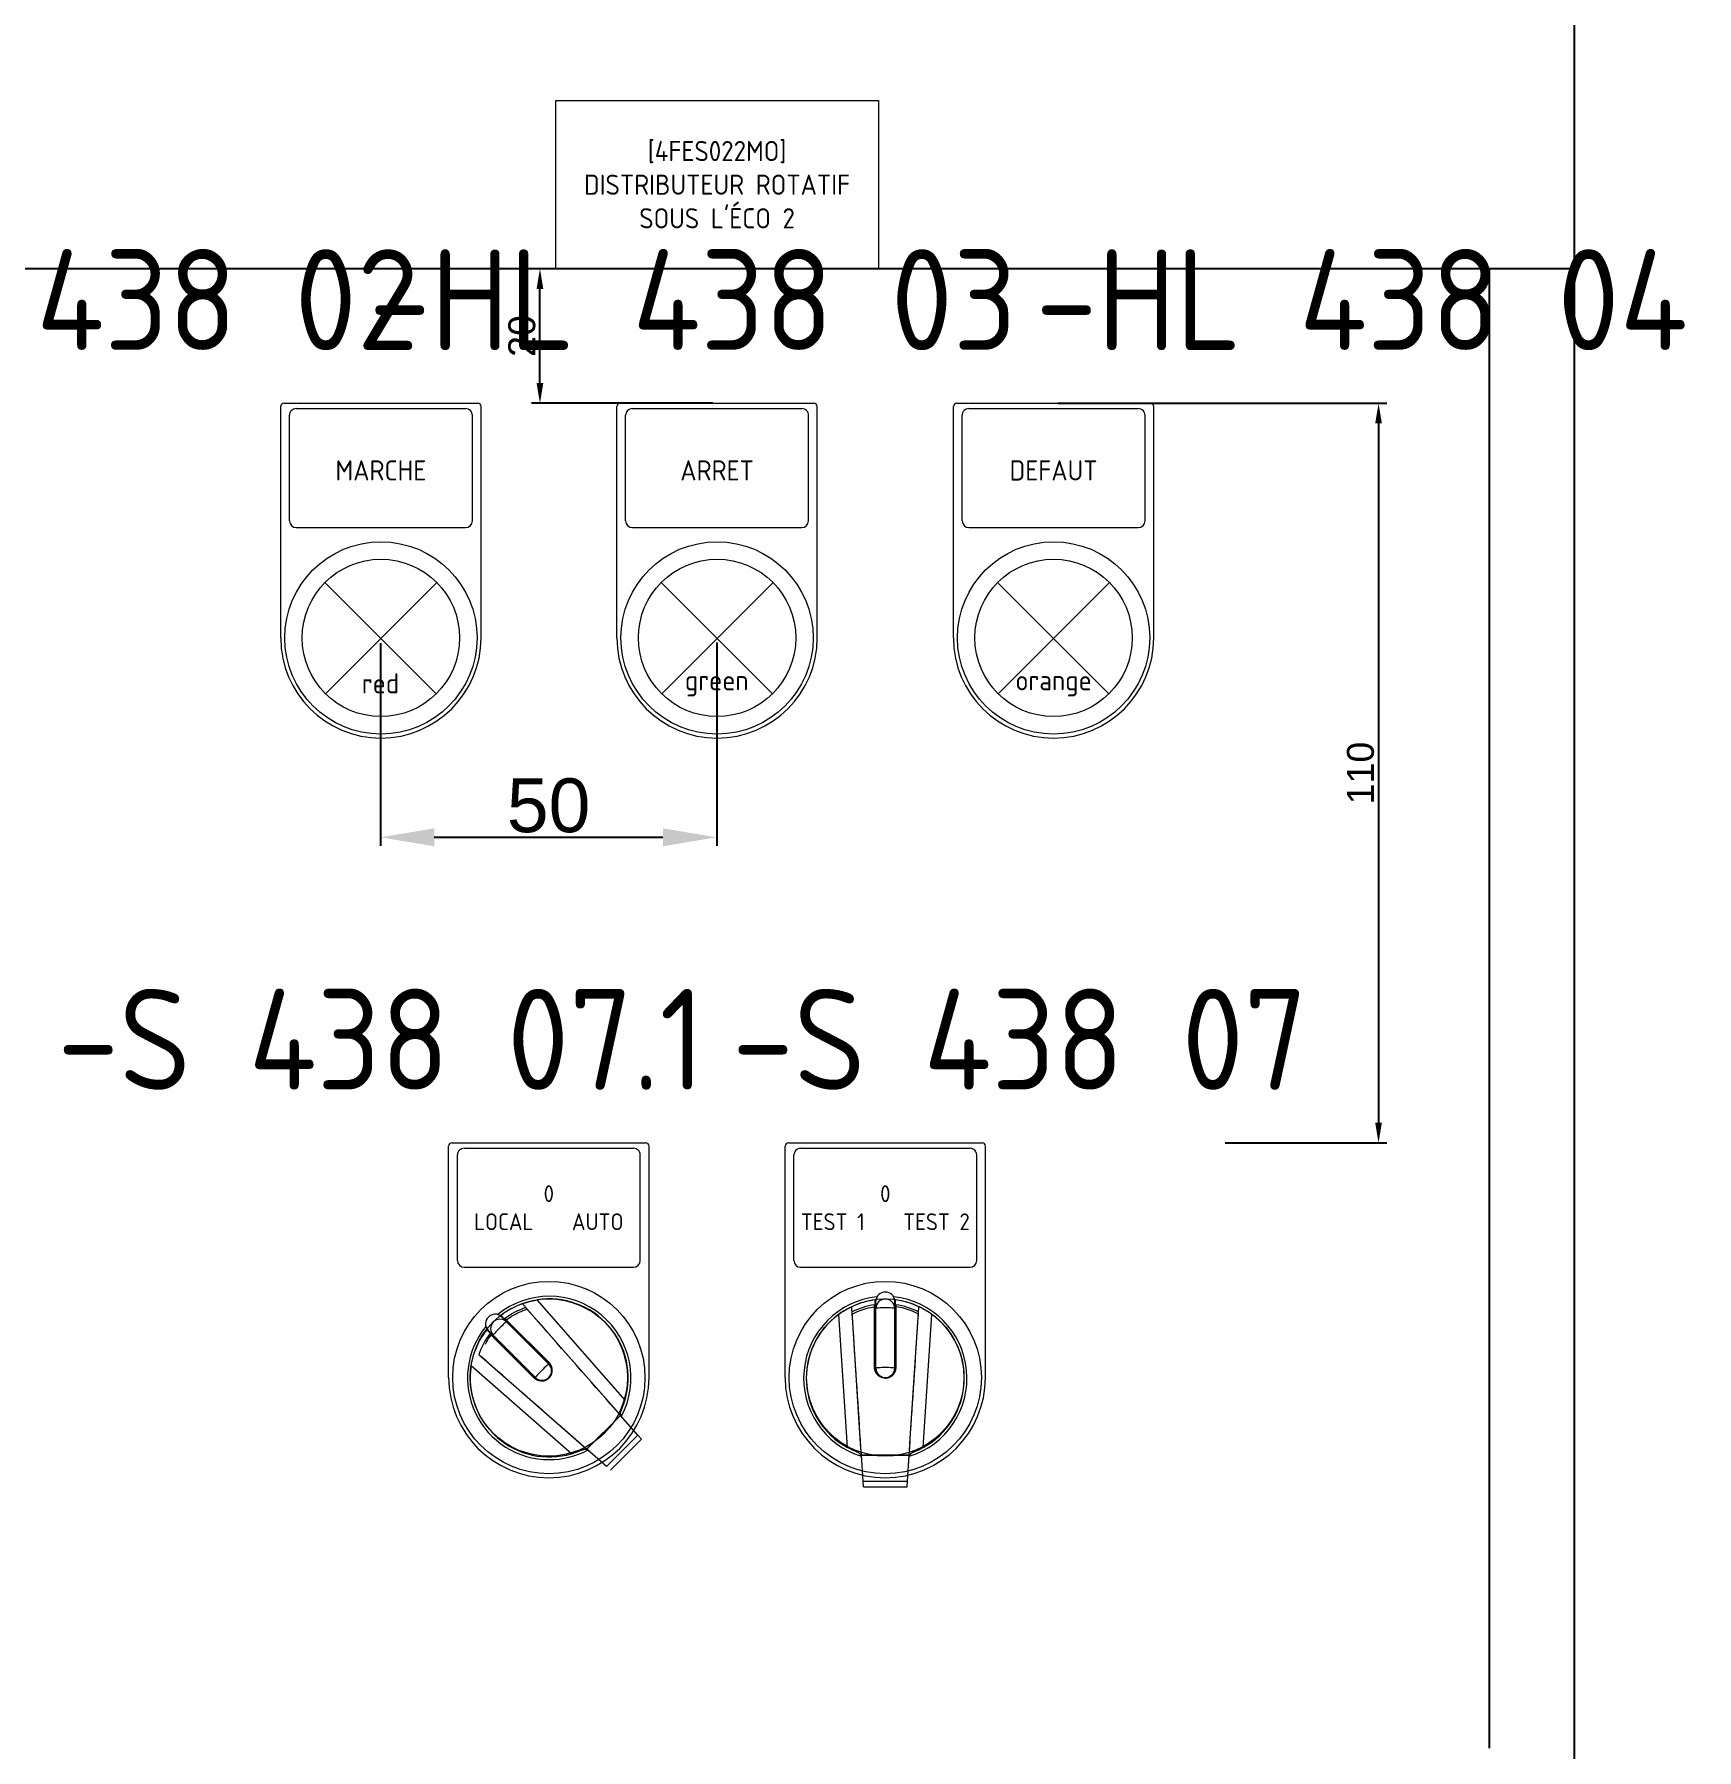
# Model space of a CAD drawing. Header units: millimetres. Extents: x 0 to 69574, y -5 to 41746.
# Drawn here: x 39704.1 to 39951.4, y 15439.2 to 15694.3 of the extents above; entities that cross this region are included whole.
import ezdxf
from ezdxf.enums import TextEntityAlignment as Align

# ---------------------------------------------------------------- set-up
doc = ezdxf.new("R2010")
doc.units = ezdxf.units.MM
doc.set_wipeout_variables(frame=1)
doc.layers.add('! NO PLOT !', color=7, linetype='Continuous', true_color=0xff75dd, plot=False)
doc.layers.add('000-PI-Oprema', color=30, linetype='Continuous', lineweight=5)
doc.layers.add('000-PI-ORMAR', color=2, linetype='Continuous')
doc.layers.add('000-PI_TEXT', color=7, linetype='Continuous')
doc.styles.add('PI0', font='isocpeur.ttf', dxfattribs={"width": 0.9})
doc.styles.get("Standard").update_dxf_attribs({"font": 'arial.ttf'})
doc.dimstyles.new('ISO-25', dxfattribs={"dimtxt": 4, "dimasz": 3, "dimexe": 1.25, "dimexo": 0.625, "dimtad": 1, "dimtxsty": 'Standard', "dimcen": 3, "dimadec": 0, "dimazin": 0, "dimtfac": 1, "dimtmove": 0, "dimatfit": 3, "dimfxl": 1, "dimarcsym": 0})
doc.dimstyles.new('ISO-25-lb', dxfattribs={"dimtxt": 8, "dimasz": 8, "dimexe": 1.25, "dimexo": 0.625, "dimtad": 1, "dimtxsty": 'Standard', "dimcen": 5, "dimadec": 0, "dimazin": 0, "dimtfac": 1, "dimtmove": 0, "dimatfit": 3, "dimfxl": 1, "dimarcsym": 0})

# ---------------------------------------------------------------- blocks, each defined once
blk = doc.blocks.new('podloska')
at = {"layer": '000-PI-Oprema'}
for p, q in [((43278.7, 39063.45), (43278.7, 39097.85)), ((43279.2, 39098.35), (43308, 39098.35)), ((43280, 39080.85), (43280, 39096.55)), ((43281, 39097.55), (43306.2, 39097.55)), ((43307.2, 39080.85), (43307.2, 39096.55)), ((43308.5, 39063.45), (43308.5, 39097.85)), ((43281, 39079.85), (43306.2, 39079.85))]:
    blk.add_line(p, q, dxfattribs=at)
blk.add_circle((43293.6, 39063.45), 14.3, dxfattribs=at)
at = {"layer": '000-PI-Oprema', "ltscale": 0.25}
blk.add_circle((43293.6, 39063.45), 11.7, dxfattribs=at)
at = {"layer": '000-PI-Oprema'}
for centre, radius, start, end in [((43279.2, 39097.85), 0.5, 90, 179.9998), ((43281, 39096.55), 1, 90, 180.0001), ((43306.2, 39096.55), 1, 359.9999, 90), ((43308, 39097.85), 0.5, 0.0002, 90), ((43281, 39080.85), 1, 180, 270), ((43306.2, 39080.85), 1, 270, 0), ((43293.6, 39063.45), 14.9, 180, 0)]:
    blk.add_arc(centre, radius, start, end, dxfattribs=at)
blk = doc.blocks.new('*D763')
at = {"layer": '! NO PLOT !', "color": 0, "linetype": 'Continuous', "lineweight": -2, "ltscale": 0.25, "transparency": 16777216}
for p, q in [((39755.63, 15603.73), (39755.63, 15573.6)), ((39805.63, 15603.83), (39805.63, 15573.6)), ((39763.63, 15574.85), (39797.63, 15574.85))]:
    blk.add_line(p, q, dxfattribs=at)
at = {"layer": '! NO PLOT !', "color": 0, "ltscale": 0.25, "transparency": 16777216}
for points in [[(39763.63, 15576.18), (39763.63, 15573.51), (39755.63, 15574.85)], [(39797.63, 15576.18), (39797.63, 15573.51), (39805.63, 15574.85)]]:
    blk.add_solid(points, dxfattribs=at)
at = {"layer": 'Defpoints', "color": 0, "ltscale": 0.25, "transparency": 16777216}
for p in [(39755.63, 15604.35), (39805.63, 15604.45), (39805.63, 15574.85)]:
    blk.add_point(p, dxfattribs=at)
at = {"layer": '! NO PLOT !', "color": 0, "ltscale": 0.25, "transparency": 16777216, "insert": (39780.63, 15579.55), "char_height": 8, "attachment_point": 5}
blk.add_mtext('50', dxfattribs=at)
blk = doc.blocks.new('*D762')
at = {"layer": '! NO PLOT !', "color": 0, "lineweight": -2, "ltscale": 0.25, "transparency": 16777216}
for p, q in [((39856.36, 15639.4), (39905.32, 15639.4)), ((39904.07, 15636.4), (39904.07, 15532.4)), ((39881.28, 15529.4), (39905.32, 15529.4))]:
    blk.add_line(p, q, dxfattribs=at)
at = {"layer": '! NO PLOT !', "color": 0, "ltscale": 0.25, "transparency": 16777216}
for points in [[(39903.57, 15636.4), (39904.57, 15636.4), (39904.07, 15639.4)], [(39903.57, 15532.4), (39904.57, 15532.4), (39904.07, 15529.4)]]:
    blk.add_solid(points, dxfattribs=at)
at = {"layer": 'Defpoints', "color": 0, "ltscale": 0.25, "transparency": 16777216}
for p in [(39855.73, 15639.4), (39880.66, 15529.4), (39904.07, 15529.4)]:
    blk.add_point(p, dxfattribs=at)
at = {"layer": '! NO PLOT !', "color": 0, "ltscale": 0.25, "transparency": 16777216, "insert": (39901.4, 15584.4), "char_height": 4, "attachment_point": 5, "rotation": 90}
blk.add_mtext('110', dxfattribs=at)
blk = doc.blocks.new('*D765')
at = {"layer": '! NO PLOT !', "color": 0, "lineweight": -2, "ltscale": 0.25, "transparency": 16777216}
for p, q in [((39805.06, 15659.4), (39778.09, 15659.4)), ((39779.34, 15642.4), (39779.34, 15656.4)), ((39805.06, 15639.4), (39778.09, 15639.4))]:
    blk.add_line(p, q, dxfattribs=at)
at = {"layer": '! NO PLOT !', "color": 0, "ltscale": 0.25, "transparency": 16777216}
for points in [[(39778.84, 15656.4), (39779.84, 15656.4), (39779.34, 15659.4)], [(39778.84, 15642.4), (39779.84, 15642.4), (39779.34, 15639.4)]]:
    blk.add_solid(points, dxfattribs=at)
at = {"layer": 'Defpoints', "color": 0, "ltscale": 0.25, "transparency": 16777216}
for p in [(39779.34, 15659.4), (39805.68, 15659.4), (39805.68, 15639.4)]:
    blk.add_point(p, dxfattribs=at)
at = {"layer": '! NO PLOT !', "color": 0, "ltscale": 0.25, "transparency": 16777216, "insert": (39776.67, 15649.4), "char_height": 4, "attachment_point": 5, "rotation": 90}
blk.add_mtext('20', dxfattribs=at)

msp = doc.modelspace()

# ---------------------------------------------------------------- wipeouts: each hides what was drawn before it
msp.add_wipeout([(39609.672, 16761.404), (40000.16, 16761.404), (39999.672, 14778.904), (39609.66, 14776.904)]).dxf.layer = '000-PI-ORMAR'

# ---------------------------------------------------------------- next in the draw order: linework, layer by layer
at = {"layer": '! NO PLOT !'}
msp.add_line((39933.184, 16684.154), (39933.184, 14854.154), dxfattribs=at)
at = {"layer": '! NO PLOT !', "ltscale": 0.25}
for p, q in [((39933.184, 15659.404), (39678.184, 15659.404)), ((39933.184, 15659.404), (39678.184, 15659.404)), ((39920.511, 15659.404), (39920.511, 15439.404))]:
    msp.add_line(p, q, dxfattribs=at)
at = {"layer": '000-PI-Oprema'}
for p, q in [((39747.361, 15612.727), (39763.907, 15596.181)), ((39764.007, 15612.727), (39747.461, 15596.181)), ((39797.361, 15612.727), (39813.907, 15596.181)), ((39814.007, 15612.727), (39797.461, 15596.181)), ((39847.411, 15612.727), (39863.957, 15596.181)), ((39864.057, 15612.727), (39847.511, 15596.181)), ((39815.809, 15494.504), (39815.809, 15528.904)), ((39816.309, 15529.404), (39845.109, 15529.404)), ((39845.609, 15494.504), (39845.609, 15528.904)), ((39817.109, 15511.904), (39817.109, 15527.604)), ((39818.109, 15528.604), (39843.309, 15528.604)), ((39844.309, 15511.904), (39844.309, 15527.604)), ((39818.109, 15510.904), (39843.309, 15510.904)), ((39778.072, 15505.886), (39778.174, 15505.909)), ((39778.174, 15505.909), (39778.278, 15505.932)), ((39778.278, 15505.932), (39778.383, 15505.953)), ((39778.383, 15505.953), (39778.488, 15505.974)), ((39778.488, 15505.974), (39778.594, 15505.994)), ((39778.594, 15505.994), (39778.699, 15506.013)), ((39778.699, 15506.013), (39778.804, 15506.031)), ((39778.804, 15506.031), (39778.907, 15506.048)), ((39791.999, 15491.129), (39778.907, 15506.048)), ((39829.209, 15495.467), (39829.209, 15506.058)), ((39832.209, 15495.467), (39832.209, 15506.058)), ((39773.549, 15503.736), (39773.545, 15503.74)), ((39773.561, 15503.724), (39773.549, 15503.736)), ((39773.582, 15503.704), (39773.561, 15503.724)), ((39773.611, 15503.674), (39773.582, 15503.704)), ((39780.657, 15496.487), (39773.609, 15503.535)), ((39773.649, 15503.636), (39773.611, 15503.674)), ((39773.894, 15503.391), (39773.649, 15503.636)), ((39773.979, 15503.306), (39773.894, 15503.391)), ((39774.596, 15503.274), (39774.861, 15503.451)), ((39774.861, 15503.451), (39775.132, 15503.619)), ((39775.132, 15503.619), (39775.407, 15503.78)), ((39775.407, 15503.78), (39775.688, 15503.932)), ((39775.688, 15503.932), (39775.973, 15504.076)), ((39775.973, 15504.076), (39776.262, 15504.211)), ((39776.262, 15504.211), (39776.556, 15504.337)), ((39776.556, 15504.337), (39776.854, 15504.455)), ((39776.735, 15505.491), (39776.738, 15505.492)), ((39776.739, 15505.487), (39776.735, 15505.491)), ((39776.738, 15505.492), (39776.746, 15505.495)), ((39776.751, 15505.473), (39776.739, 15505.487)), ((39776.746, 15505.495), (39776.76, 15505.5)), ((39776.771, 15505.45), (39776.751, 15505.473)), ((39776.76, 15505.5), (39776.781, 15505.507)), ((39776.8, 15505.416), (39776.771, 15505.45)), ((39776.781, 15505.507), (39776.807, 15505.517)), ((39776.838, 15505.373), (39776.8, 15505.416)), ((39776.807, 15505.517), (39776.839, 15505.528)), ((39776.885, 15505.319), (39776.838, 15505.373)), ((39776.839, 15505.528), (39776.877, 15505.541)), ((39776.854, 15504.455), (39777.155, 15504.563)), ((39776.877, 15505.541), (39776.92, 15505.556)), ((39776.942, 15505.255), (39776.885, 15505.319)), ((39776.92, 15505.556), (39776.969, 15505.573)), ((39777.008, 15505.18), (39776.942, 15505.255)), ((39776.969, 15505.573), (39777.023, 15505.591)), ((39777.083, 15505.094), (39777.008, 15505.18)), ((39777.023, 15505.591), (39777.081, 15505.61)), ((39777.081, 15505.61), (39777.144, 15505.63)), ((39777.168, 15504.997), (39777.083, 15505.094)), ((39777.144, 15505.63), (39777.211, 15505.651)), ((39777.155, 15504.563), (39777.46, 15504.663)), ((39777.262, 15504.89), (39777.168, 15504.997)), ((39777.211, 15505.651), (39777.28, 15505.673)), ((39777.276, 15504.872), (39777.248, 15504.904)), ((39791.001, 15489.234), (39777.262, 15504.89)), ((39777.305, 15504.839), (39777.276, 15504.872)), ((39777.28, 15505.673), (39777.353, 15505.695)), ((39777.335, 15504.806), (39777.305, 15504.839)), ((39777.365, 15504.771), (39777.335, 15504.806)), ((39777.353, 15505.695), (39777.43, 15505.718)), ((39777.396, 15504.736), (39777.365, 15504.771)), ((39777.428, 15504.7), (39777.396, 15504.736)), ((39777.46, 15504.663), (39777.428, 15504.7)), ((39777.43, 15505.718), (39777.511, 15505.741)), ((39778.19, 15503.831), (39777.46, 15504.663)), ((39777.511, 15505.741), (39777.596, 15505.765)), ((39777.596, 15505.765), (39777.685, 15505.789)), ((39777.685, 15505.789), (39777.778, 15505.814)), ((39777.778, 15505.814), (39777.873, 15505.838)), ((39777.873, 15505.838), (39777.971, 15505.862)), ((39777.971, 15505.862), (39778.072, 15505.886)), ((39778.92, 15502.999), (39778.19, 15503.831)), ((39823.785, 15503.897), (39823.87, 15503.959)), ((39825.077, 15484.091), (39823.785, 15503.897)), ((39823.87, 15503.959), (39823.957, 15504.02)), ((39823.957, 15504.02), (39824.044, 15504.081)), ((39824.044, 15504.081), (39824.133, 15504.142)), ((39824.133, 15504.142), (39824.223, 15504.201)), ((39824.223, 15504.201), (39824.312, 15504.26)), ((39824.312, 15504.26), (39824.402, 15504.318)), ((39824.402, 15504.318), (39824.491, 15504.374)), ((39824.491, 15504.374), (39824.578, 15504.428)), ((39824.578, 15504.428), (39824.665, 15504.48)), ((39824.665, 15504.48), (39824.749, 15504.53)), ((39824.749, 15504.53), (39824.832, 15504.578)), ((39824.832, 15504.578), (39824.912, 15504.624)), ((39824.912, 15504.624), (39824.989, 15504.668)), ((39824.989, 15504.668), (39825.063, 15504.709)), ((39825.063, 15504.709), (39825.134, 15504.747)), ((39825.134, 15504.747), (39825.201, 15504.783)), ((39825.201, 15504.783), (39825.265, 15504.817)), ((39825.265, 15504.817), (39825.327, 15504.849)), ((39825.327, 15504.849), (39825.386, 15504.879)), ((39825.386, 15504.879), (39825.441, 15504.907)), ((39825.441, 15504.907), (39825.492, 15504.932)), ((39825.492, 15504.932), (39825.538, 15504.955)), ((39825.538, 15504.955), (39825.579, 15504.975)), ((39825.579, 15504.975), (39825.615, 15504.992)), ((39825.615, 15504.992), (39825.646, 15505.007)), ((39825.646, 15505.007), (39825.671, 15505.019)), ((39825.671, 15505.019), (39825.691, 15505.028)), ((39825.691, 15505.028), (39825.704, 15505.035)), ((39825.704, 15505.035), (39825.712, 15505.038)), ((39825.712, 15505.038), (39825.715, 15505.04)), ((39825.715, 15505.034), (39825.715, 15505.04)), ((39825.717, 15505.016), (39825.715, 15505.034)), ((39825.719, 15504.985), (39825.717, 15505.016)), ((39825.721, 15504.941), (39825.719, 15504.985)), ((39825.725, 15504.883), (39825.721, 15504.941)), ((39825.73, 15504.812), (39825.725, 15504.883)), ((39825.735, 15504.726), (39825.73, 15504.812)), ((39825.742, 15504.627), (39825.735, 15504.726)), ((39825.749, 15504.513), (39825.742, 15504.627)), ((39825.758, 15504.385), (39825.749, 15504.513)), ((39825.767, 15504.242), (39825.758, 15504.385)), ((39825.77, 15504.219), (39825.767, 15504.262)), ((39827.041, 15484.707), (39825.767, 15504.242)), ((39825.773, 15504.176), (39825.77, 15504.219)), ((39825.776, 15504.131), (39825.773, 15504.176)), ((39825.779, 15504.085), (39825.776, 15504.131)), ((39825.782, 15504.039), (39825.779, 15504.085)), ((39825.785, 15503.99), (39825.782, 15504.039)), ((39825.788, 15503.941), (39825.785, 15503.99)), ((39825.788, 15503.941), (39826.074, 15504.086)), ((39825.86, 15502.837), (39825.788, 15503.941)), ((39826.074, 15504.086), (39826.363, 15504.223)), ((39826.363, 15504.223), (39826.657, 15504.35)), ((39826.657, 15504.35), (39826.954, 15504.469)), ((39826.954, 15504.469), (39827.255, 15504.578)), ((39827.255, 15504.578), (39827.558, 15504.678)), ((39827.558, 15504.678), (39827.864, 15504.768)), ((39827.864, 15504.768), (39828.172, 15504.85)), ((39828.172, 15504.85), (39828.483, 15504.922)), ((39828.483, 15504.922), (39828.795, 15504.984)), ((39828.795, 15504.984), (39829.109, 15505.038)), ((39829.109, 15496.024), (39829.109, 15505.316)), ((39829.309, 15495.249), (39829.309, 15505.867)), ((39832.109, 15495.249), (39832.109, 15505.867)), ((39832.309, 15496.024), (39832.309, 15505.316)), ((39832.623, 15504.984), (39832.309, 15505.038)), ((39832.935, 15504.922), (39832.623, 15504.984)), ((39833.245, 15504.85), (39832.935, 15504.922)), ((39833.554, 15504.768), (39833.245, 15504.85)), ((39833.86, 15504.678), (39833.554, 15504.768)), ((39834.163, 15504.578), (39833.86, 15504.678)), ((39834.463, 15504.469), (39834.163, 15504.578)), ((39834.376, 15484.707), (39835.65, 15504.242)), ((39834.76, 15504.35), (39834.463, 15504.469)), ((39835.054, 15504.223), (39834.76, 15504.35)), ((39835.344, 15504.086), (39835.054, 15504.223)), ((39835.629, 15503.941), (39835.344, 15504.086)), ((39835.557, 15502.837), (39835.629, 15503.941)), ((39835.629, 15503.941), (39835.633, 15503.99)), ((39835.633, 15503.99), (39835.636, 15504.039)), ((39835.636, 15504.039), (39835.639, 15504.085)), ((39835.639, 15504.085), (39835.642, 15504.131)), ((39835.642, 15504.131), (39835.645, 15504.176)), ((39835.645, 15504.176), (39835.648, 15504.219)), ((39835.648, 15504.219), (39835.65, 15504.262)), ((39835.65, 15504.242), (39835.66, 15504.385)), ((39835.66, 15504.385), (39835.668, 15504.513)), ((39835.668, 15504.513), (39835.675, 15504.627)), ((39835.675, 15504.627), (39835.682, 15504.726)), ((39835.682, 15504.726), (39835.687, 15504.812)), ((39835.687, 15504.812), (39835.692, 15504.883)), ((39835.692, 15504.883), (39835.696, 15504.941)), ((39835.696, 15504.941), (39835.699, 15504.985)), ((39835.699, 15504.985), (39835.701, 15505.016)), ((39835.701, 15505.016), (39835.702, 15505.034)), ((39835.705, 15505.038), (39835.702, 15505.04)), ((39835.702, 15505.034), (39835.702, 15505.04)), ((39835.713, 15505.035), (39835.705, 15505.038)), ((39835.727, 15505.028), (39835.713, 15505.035)), ((39835.746, 15505.019), (39835.727, 15505.028)), ((39835.771, 15505.007), (39835.746, 15505.019)), ((39835.802, 15504.992), (39835.771, 15505.007)), ((39835.838, 15504.975), (39835.802, 15504.992)), ((39835.879, 15504.955), (39835.838, 15504.975)), ((39835.926, 15504.932), (39835.879, 15504.955)), ((39835.976, 15504.907), (39835.926, 15504.932)), ((39836.032, 15504.879), (39835.976, 15504.907)), ((39836.09, 15504.849), (39836.032, 15504.879)), ((39836.152, 15504.817), (39836.09, 15504.849)), ((39836.217, 15504.783), (39836.152, 15504.817)), ((39836.284, 15504.747), (39836.217, 15504.783)), ((39836.354, 15504.709), (39836.284, 15504.747)), ((39836.34, 15484.091), (39837.632, 15503.897)), ((39836.428, 15504.668), (39836.354, 15504.709)), ((39836.505, 15504.624), (39836.428, 15504.668)), ((39836.585, 15504.578), (39836.505, 15504.624)), ((39836.668, 15504.53), (39836.585, 15504.578)), ((39836.753, 15504.48), (39836.668, 15504.53)), ((39836.839, 15504.428), (39836.753, 15504.48)), ((39836.927, 15504.374), (39836.839, 15504.428)), ((39837.016, 15504.318), (39836.927, 15504.374)), ((39837.105, 15504.26), (39837.016, 15504.318)), ((39837.195, 15504.201), (39837.105, 15504.26)), ((39837.284, 15504.142), (39837.195, 15504.201)), ((39837.373, 15504.081), (39837.284, 15504.142)), ((39837.461, 15504.02), (39837.373, 15504.081)), ((39837.547, 15503.959), (39837.461, 15504.02)), ((39837.632, 15503.897), (39837.547, 15503.959)), ((39771.428, 15501.615), (39771.424, 15501.619)), ((39771.44, 15501.603), (39771.428, 15501.615)), ((39771.46, 15501.582), (39771.44, 15501.603)), ((39771.49, 15501.553), (39771.46, 15501.582)), ((39771.528, 15501.515), (39771.49, 15501.553)), ((39771.575, 15501.468), (39771.528, 15501.515)), ((39771.631, 15501.411), (39771.575, 15501.468)), ((39779.137, 15494.047), (39771.629, 15501.555)), ((39771.697, 15501.345), (39771.631, 15501.411)), ((39771.773, 15501.27), (39771.697, 15501.345)), ((39771.858, 15501.185), (39771.773, 15501.27)), ((39771.952, 15501.091), (39771.858, 15501.185)), ((39771.958, 15500.944), (39771.877, 15501.024)), ((39771.89, 15500.568), (39772.074, 15500.827)), ((39778.912, 15494.13), (39771.952, 15501.091)), ((39771.986, 15500.915), (39771.958, 15500.944)), ((39772.074, 15500.827), (39771.986, 15500.915)), ((39778.448, 15494.453), (39772.074, 15500.827)), ((39774.073, 15503.212), (39773.979, 15503.306)), ((39781.034, 15496.252), (39774.073, 15503.212)), ((39774.193, 15503.234), (39774.14, 15503.287)), ((39774.22, 15503.206), (39774.193, 15503.234)), ((39774.249, 15503.178), (39774.22, 15503.206)), ((39774.337, 15503.09), (39774.249, 15503.178)), ((39774.337, 15503.09), (39774.596, 15503.274)), ((39780.711, 15496.716), (39774.337, 15503.09)), ((39779.65, 15502.167), (39778.92, 15502.999)), ((39780.38, 15501.336), (39779.65, 15502.167)), ((39781.109, 15500.504), (39780.38, 15501.336)), ((39825.932, 15501.732), (39825.86, 15502.837)), ((39826.004, 15500.628), (39825.932, 15501.732)), ((39835.413, 15500.628), (39835.485, 15501.732)), ((39835.485, 15501.732), (39835.557, 15502.837)), ((39771.232, 15499.476), (39771.384, 15499.756)), ((39771.384, 15499.756), (39771.544, 15500.032)), ((39771.544, 15500.032), (39771.713, 15500.303)), ((39771.713, 15500.303), (39771.89, 15500.568)), ((39781.839, 15499.673), (39781.109, 15500.504)), ((39782.568, 15498.842), (39781.839, 15499.673)), ((39783.298, 15498.01), (39782.568, 15498.842)), ((39826.076, 15499.524), (39826.004, 15500.628)), ((39826.148, 15498.42), (39826.076, 15499.524)), ((39826.22, 15497.317), (39826.148, 15498.42)), ((39835.197, 15497.317), (39835.269, 15498.42)), ((39835.269, 15498.42), (39835.341, 15499.524)), ((39835.341, 15499.524), (39835.413, 15500.628)), ((39784.034, 15483.165), (39769.116, 15496.257)), ((39785.93, 15484.163), (39770.274, 15497.902)), ((39771.333, 15496.974), (39770.501, 15497.704)), ((39772.165, 15496.244), (39771.333, 15496.974)), ((39772.997, 15495.514), (39772.165, 15496.244)), ((39781.117, 15496.027), (39780.657, 15496.487)), ((39780.76, 15496.664), (39780.711, 15496.716)), ((39780.807, 15496.61), (39780.76, 15496.664)), ((39780.852, 15496.554), (39780.807, 15496.61)), ((39780.894, 15496.496), (39780.852, 15496.554)), ((39780.934, 15496.436), (39780.894, 15496.496)), ((39780.971, 15496.374), (39780.934, 15496.436)), ((39781.005, 15496.311), (39780.971, 15496.374)), ((39781.036, 15496.246), (39781.005, 15496.311)), ((39781.064, 15496.18), (39781.036, 15496.246)), ((39781.089, 15496.113), (39781.064, 15496.18)), ((39781.112, 15496.045), (39781.089, 15496.113)), ((39781.131, 15495.976), (39781.112, 15496.045)), ((39781.147, 15495.906), (39781.131, 15495.976)), ((39781.159, 15495.835), (39781.147, 15495.906)), ((39781.169, 15495.764), (39781.159, 15495.835)), ((39781.176, 15495.692), (39781.169, 15495.764)), ((39781.179, 15495.621), (39781.176, 15495.692)), ((39784.756, 15496.348), (39783.298, 15498.01)), ((39785.485, 15495.518), (39784.756, 15496.348)), ((39826.292, 15496.213), (39826.22, 15497.317)), ((39826.364, 15495.109), (39826.292, 15496.213)), ((39829.11, 15495.952), (39829.109, 15496.024)), ((39829.115, 15495.88), (39829.11, 15495.952)), ((39829.123, 15495.809), (39829.115, 15495.88)), ((39829.134, 15495.738), (39829.123, 15495.809)), ((39829.149, 15495.668), (39829.134, 15495.738)), ((39832.269, 15495.668), (39832.283, 15495.738)), ((39832.283, 15495.738), (39832.294, 15495.809)), ((39832.294, 15495.809), (39832.302, 15495.88)), ((39832.302, 15495.88), (39832.307, 15495.952)), ((39832.307, 15495.952), (39832.309, 15496.024)), ((39835.053, 15495.109), (39835.125, 15496.213)), ((39835.125, 15496.213), (39835.197, 15497.317)), ((39773.828, 15494.784), (39772.997, 15495.514)), ((39774.66, 15494.054), (39773.828, 15494.784)), ((39775.491, 15493.325), (39774.66, 15494.054)), ((39776.322, 15492.595), (39775.491, 15493.325)), ((39778.5, 15494.404), (39778.448, 15494.453)), ((39778.554, 15494.356), (39778.5, 15494.404)), ((39778.61, 15494.312), (39778.554, 15494.356)), ((39778.668, 15494.269), (39778.61, 15494.312)), ((39778.728, 15494.23), (39778.668, 15494.269)), ((39778.79, 15494.193), (39778.728, 15494.23)), ((39778.853, 15494.159), (39778.79, 15494.193)), ((39778.917, 15494.128), (39778.853, 15494.159)), ((39778.984, 15494.1), (39778.917, 15494.128)), ((39779.051, 15494.074), (39778.984, 15494.1)), ((39779.119, 15494.052), (39779.051, 15494.074)), ((39779.188, 15494.033), (39779.119, 15494.052)), ((39779.258, 15494.017), (39779.188, 15494.033)), ((39779.329, 15494.004), (39779.258, 15494.017)), ((39779.4, 15493.995), (39779.329, 15494.004)), ((39779.472, 15493.988), (39779.4, 15493.995)), ((39779.543, 15493.985), (39779.472, 15493.988)), ((39779.615, 15493.985), (39779.543, 15493.985)), ((39779.615, 15493.985), (39779.687, 15493.988)), ((39779.687, 15493.988), (39779.758, 15493.995)), ((39779.758, 15493.995), (39779.829, 15494.004)), ((39779.829, 15494.004), (39779.9, 15494.017)), ((39779.9, 15494.017), (39779.97, 15494.033)), ((39779.97, 15494.033), (39780.039, 15494.052)), ((39780.039, 15494.052), (39780.108, 15494.074)), ((39780.108, 15494.074), (39780.175, 15494.1)), ((39780.175, 15494.1), (39780.241, 15494.128)), ((39780.241, 15494.128), (39780.306, 15494.159)), ((39780.306, 15494.159), (39780.369, 15494.193)), ((39780.369, 15494.193), (39780.43, 15494.23)), ((39780.43, 15494.23), (39780.49, 15494.269)), ((39780.49, 15494.269), (39780.548, 15494.312)), ((39780.548, 15494.312), (39780.605, 15494.356)), ((39780.605, 15494.356), (39780.659, 15494.404)), ((39780.659, 15494.404), (39780.711, 15494.453)), ((39780.711, 15494.453), (39780.76, 15494.505)), ((39780.76, 15494.505), (39780.807, 15494.559)), ((39780.807, 15494.559), (39780.852, 15494.615)), ((39780.852, 15494.615), (39780.894, 15494.673)), ((39780.894, 15494.673), (39780.934, 15494.733)), ((39780.934, 15494.733), (39780.971, 15494.795)), ((39780.971, 15494.795), (39781.005, 15494.858)), ((39781.005, 15494.858), (39781.036, 15494.923)), ((39781.036, 15494.923), (39781.064, 15494.989)), ((39781.064, 15494.989), (39781.089, 15495.056)), ((39781.089, 15495.056), (39781.112, 15495.125)), ((39781.112, 15495.125), (39781.131, 15495.194)), ((39781.131, 15495.194), (39781.147, 15495.264)), ((39781.147, 15495.264), (39781.16, 15495.334)), ((39781.16, 15495.334), (39781.169, 15495.406)), ((39781.169, 15495.406), (39781.176, 15495.477)), ((39781.176, 15495.477), (39781.179, 15495.549)), ((39781.179, 15495.549), (39781.179, 15495.621)), ((39786.214, 15494.687), (39785.485, 15495.518)), ((39786.943, 15493.856), (39786.214, 15494.687)), ((39787.672, 15493.026), (39786.943, 15493.856)), ((39826.436, 15494.006), (39826.364, 15495.109)), ((39826.508, 15492.903), (39826.436, 15494.006)), ((39829.166, 15495.598), (39829.149, 15495.668)), ((39829.187, 15495.529), (39829.166, 15495.598)), ((39829.211, 15495.461), (39829.187, 15495.529)), ((39829.237, 15495.395), (39829.211, 15495.461)), ((39829.267, 15495.329), (39829.237, 15495.395)), ((39829.3, 15495.266), (39829.267, 15495.329)), ((39829.335, 15495.203), (39829.3, 15495.266)), ((39829.373, 15495.142), (39829.335, 15495.203)), ((39829.414, 15495.083), (39829.373, 15495.142)), ((39829.458, 15495.026), (39829.414, 15495.083)), ((39829.504, 15494.971), (39829.458, 15495.026)), ((39829.552, 15494.918), (39829.504, 15494.971)), ((39829.603, 15494.867), (39829.552, 15494.918)), ((39829.656, 15494.819), (39829.603, 15494.867)), ((39829.711, 15494.773), (39829.656, 15494.819)), ((39829.768, 15494.729), (39829.711, 15494.773)), ((39829.827, 15494.688), (39829.768, 15494.729)), ((39829.888, 15494.65), (39829.827, 15494.688)), ((39829.95, 15494.615), (39829.888, 15494.65)), ((39830.014, 15494.582), (39829.95, 15494.615)), ((39830.08, 15494.552), (39830.014, 15494.582)), ((39830.146, 15494.526), (39830.08, 15494.552)), ((39830.214, 15494.502), (39830.146, 15494.526)), ((39830.283, 15494.481), (39830.214, 15494.502)), ((39830.353, 15494.464), (39830.283, 15494.481)), ((39830.423, 15494.449), (39830.353, 15494.464)), ((39830.494, 15494.438), (39830.423, 15494.449)), ((39830.565, 15494.43), (39830.494, 15494.438)), ((39830.637, 15494.425), (39830.565, 15494.43)), ((39830.709, 15494.424), (39830.637, 15494.425)), ((39830.709, 15494.424), (39830.78, 15494.425)), ((39830.78, 15494.425), (39830.852, 15494.43)), ((39830.852, 15494.43), (39830.923, 15494.438)), ((39830.923, 15494.438), (39830.994, 15494.449)), ((39830.994, 15494.449), (39831.065, 15494.464)), ((39831.065, 15494.464), (39831.134, 15494.481)), ((39831.134, 15494.481), (39831.203, 15494.502)), ((39831.203, 15494.502), (39831.271, 15494.526)), ((39831.271, 15494.526), (39831.338, 15494.552)), ((39831.338, 15494.552), (39831.403, 15494.582)), ((39831.403, 15494.582), (39831.467, 15494.615)), ((39831.467, 15494.615), (39831.529, 15494.65)), ((39831.529, 15494.65), (39831.59, 15494.688)), ((39831.59, 15494.688), (39831.649, 15494.729)), ((39831.649, 15494.729), (39831.706, 15494.773)), ((39831.706, 15494.773), (39831.761, 15494.819)), ((39831.761, 15494.819), (39831.814, 15494.867)), ((39831.814, 15494.867), (39831.865, 15494.918)), ((39831.865, 15494.918), (39831.914, 15494.971)), ((39831.914, 15494.971), (39831.96, 15495.026)), ((39831.96, 15495.026), (39832.003, 15495.083)), ((39832.003, 15495.083), (39832.044, 15495.142)), ((39832.044, 15495.142), (39832.082, 15495.203)), ((39832.082, 15495.203), (39832.118, 15495.266)), ((39832.118, 15495.266), (39832.15, 15495.329)), ((39832.15, 15495.329), (39832.18, 15495.395)), ((39832.18, 15495.395), (39832.207, 15495.461)), ((39832.207, 15495.461), (39832.23, 15495.529)), ((39832.23, 15495.529), (39832.251, 15495.598)), ((39832.251, 15495.598), (39832.269, 15495.668)), ((39834.909, 15492.903), (39834.981, 15494.006)), ((39834.981, 15494.006), (39835.053, 15495.109)), ((39777.153, 15491.866), (39776.322, 15492.595)), ((39778.815, 15490.408), (39777.153, 15491.866)), ((39789.129, 15491.365), (39787.672, 15493.026)), ((39789.858, 15490.535), (39789.129, 15491.365)), ((39791.788, 15490.48), (39791.863, 15490.696)), ((39791.863, 15490.696), (39791.934, 15490.914)), ((39791.934, 15490.914), (39791.999, 15491.129)), ((39826.58, 15491.8), (39826.508, 15492.903)), ((39826.652, 15490.697), (39826.58, 15491.8)), ((39826.724, 15489.594), (39826.652, 15490.697)), ((39834.694, 15489.594), (39834.766, 15490.697)), ((39834.766, 15490.697), (39834.838, 15491.8)), ((39834.838, 15491.8), (39834.909, 15492.903)), ((39779.646, 15489.678), (39778.815, 15490.408)), ((39780.477, 15488.949), (39779.646, 15489.678)), ((39781.308, 15488.221), (39780.477, 15488.949)), ((39782.138, 15487.492), (39781.308, 15488.221)), ((39786.289, 15483.849), (39791.314, 15488.875)), ((39786.293, 15483.844), (39791.32, 15488.871)), ((39791.314, 15488.875), (39789.858, 15490.535)), ((39790.174, 15490.175), (39790.175, 15490.176)), ((39791, 15489.233), (39791.001, 15489.234)), ((39791.32, 15488.871), (39791.001, 15489.234)), ((39793.893, 15485.939), (39791.32, 15488.871)), ((39791.334, 15489.166), (39791.337, 15489.229)), ((39791.336, 15489.103), (39791.334, 15489.166)), ((39791.344, 15489.042), (39791.336, 15489.103)), ((39791.337, 15489.229), (39791.345, 15489.294)), ((39791.357, 15488.981), (39791.344, 15489.042)), ((39791.345, 15489.294), (39791.358, 15489.359)), ((39791.375, 15488.922), (39791.357, 15488.981)), ((39791.358, 15489.359), (39791.375, 15489.426)), ((39791.375, 15489.426), (39791.396, 15489.495)), ((39791.398, 15488.863), (39791.375, 15488.922)), ((39791.396, 15489.495), (39791.422, 15489.565)), ((39791.427, 15488.803), (39791.398, 15488.863)), ((39791.422, 15489.565), (39791.45, 15489.638)), ((39791.461, 15488.744), (39791.427, 15488.803)), ((39791.45, 15489.638), (39791.482, 15489.713)), ((39791.499, 15488.684), (39791.461, 15488.744)), ((39791.482, 15489.713), (39791.556, 15489.883)), ((39791.543, 15488.624), (39791.499, 15488.684)), ((39791.591, 15488.564), (39791.543, 15488.624)), ((39791.556, 15489.883), (39791.632, 15490.07)), ((39791.643, 15488.503), (39791.591, 15488.564)), ((39791.632, 15490.07), (39791.71, 15490.27)), ((39791.71, 15490.27), (39791.788, 15490.48)), ((39826.796, 15488.492), (39826.724, 15489.594)), ((39826.867, 15487.389), (39826.796, 15488.492)), ((39834.55, 15487.389), (39834.622, 15488.492)), ((39834.622, 15488.492), (39834.694, 15489.594)), ((39784.629, 15485.306), (39782.138, 15487.492)), ((39789.225, 15481.271), (39793.893, 15485.939)), ((39794.44, 15485.316), (39793.893, 15485.939)), ((39826.939, 15486.287), (39826.867, 15487.389)), ((39827.011, 15485.185), (39826.939, 15486.287)), ((39834.406, 15485.185), (39834.478, 15486.287)), ((39834.478, 15486.287), (39834.55, 15487.389)), ((39784.034, 15483.165), (39784.171, 15483.206)), ((39784.171, 15483.206), (39784.309, 15483.249)), ((39784.309, 15483.249), (39784.448, 15483.295)), ((39784.448, 15483.295), (39784.586, 15483.342)), ((39784.586, 15483.342), (39784.722, 15483.39)), ((39786.289, 15483.849), (39784.629, 15485.306)), ((39784.722, 15483.39), (39784.856, 15483.439)), ((39784.856, 15483.439), (39784.986, 15483.489)), ((39784.986, 15483.489), (39785.111, 15483.539)), ((39784.988, 15484.989), (39784.989, 15484.99)), ((39785.111, 15483.539), (39785.231, 15483.588)), ((39785.231, 15483.588), (39785.345, 15483.636)), ((39785.345, 15483.636), (39785.451, 15483.682)), ((39785.451, 15483.682), (39785.525, 15483.713)), ((39785.525, 15483.713), (39785.598, 15483.742)), ((39785.598, 15483.742), (39785.669, 15483.767)), ((39785.669, 15483.767), (39785.738, 15483.789)), ((39785.738, 15483.789), (39785.806, 15483.806)), ((39785.806, 15483.806), (39785.871, 15483.819)), ((39785.871, 15483.819), (39785.935, 15483.827)), ((39785.93, 15484.163), (39785.931, 15484.164)), ((39786.293, 15483.844), (39785.93, 15484.163)), ((39785.935, 15483.827), (39785.998, 15483.83)), ((39786.06, 15483.827), (39785.998, 15483.83)), ((39786.122, 15483.82), (39786.06, 15483.827)), ((39786.183, 15483.807), (39786.122, 15483.82)), ((39786.243, 15483.789), (39786.183, 15483.807)), ((39786.302, 15483.765), (39786.243, 15483.789)), ((39789.225, 15481.271), (39786.293, 15483.844)), ((39786.361, 15483.737), (39786.302, 15483.765)), ((39786.42, 15483.703), (39786.361, 15483.737)), ((39786.479, 15483.664), (39786.42, 15483.703)), ((39786.539, 15483.621), (39786.479, 15483.664)), ((39786.6, 15483.573), (39786.539, 15483.621)), ((39786.661, 15483.521), (39786.6, 15483.573)), ((39789.848, 15480.724), (39794.44, 15485.316)), ((39825.202, 15484.024), (39825.077, 15484.091)), ((39825.331, 15483.957), (39825.202, 15484.024)), ((39825.461, 15483.891), (39825.331, 15483.957)), ((39825.592, 15483.826), (39825.461, 15483.891)), ((39825.722, 15483.764), (39825.592, 15483.826)), ((39825.852, 15483.704), (39825.722, 15483.764)), ((39825.979, 15483.648), (39825.852, 15483.704)), ((39826.103, 15483.594), (39825.979, 15483.648)), ((39826.222, 15483.544), (39826.103, 15483.594)), ((39826.336, 15483.498), (39826.222, 15483.544)), ((39826.444, 15483.455), (39826.336, 15483.498)), ((39826.519, 15483.425), (39826.444, 15483.455)), ((39826.591, 15483.394), (39826.519, 15483.425)), ((39826.659, 15483.362), (39826.591, 15483.394)), ((39826.723, 15483.328), (39826.659, 15483.362)), ((39826.783, 15483.292), (39826.723, 15483.328)), ((39826.838, 15483.255), (39826.783, 15483.292)), ((39826.889, 15483.215), (39826.838, 15483.255)), ((39826.936, 15483.173), (39826.889, 15483.215)), ((39826.978, 15483.127), (39826.936, 15483.173)), ((39827.016, 15483.078), (39826.978, 15483.127)), ((39827.083, 15484.083), (39827.011, 15485.185)), ((39827.05, 15483.026), (39827.016, 15483.078)), ((39827.123, 15483.457), (39827.041, 15484.707)), ((39827.041, 15484.707), (39827.042, 15484.707)), ((39827.08, 15482.971), (39827.05, 15483.026)), ((39827.105, 15482.912), (39827.08, 15482.971)), ((39827.155, 15482.981), (39827.083, 15484.083)), ((39827.154, 15482.974), (39827.123, 15483.457)), ((39827.123, 15483.457), (39827.124, 15483.457)), ((39827.408, 15479.081), (39827.154, 15482.974)), ((39827.154, 15482.974), (39834.263, 15482.974)), ((39827.155, 15482.981), (39834.262, 15482.981)), ((39834.009, 15479.081), (39834.263, 15482.974)), ((39834.262, 15482.981), (39834.334, 15484.083)), ((39834.263, 15482.974), (39834.295, 15483.457)), ((39834.293, 15483.457), (39834.295, 15483.457)), ((39834.295, 15483.457), (39834.376, 15484.707)), ((39834.313, 15482.913), (39834.338, 15482.971)), ((39834.334, 15484.083), (39834.406, 15485.185)), ((39834.338, 15482.971), (39834.367, 15483.026)), ((39834.367, 15483.026), (39834.401, 15483.078)), ((39834.375, 15484.707), (39834.376, 15484.707)), ((39834.401, 15483.078), (39834.439, 15483.127)), ((39834.439, 15483.127), (39834.482, 15483.173)), ((39834.482, 15483.173), (39834.529, 15483.216)), ((39834.529, 15483.216), (39834.58, 15483.256)), ((39834.58, 15483.256), (39834.636, 15483.293)), ((39834.636, 15483.293), (39834.695, 15483.328)), ((39834.695, 15483.328), (39834.759, 15483.362)), ((39834.759, 15483.362), (39834.826, 15483.394)), ((39834.826, 15483.394), (39834.898, 15483.424)), ((39834.898, 15483.424), (39834.973, 15483.455)), ((39834.973, 15483.455), (39835.081, 15483.498)), ((39835.081, 15483.498), (39835.195, 15483.544)), ((39835.195, 15483.544), (39835.315, 15483.594)), ((39835.315, 15483.594), (39835.438, 15483.648)), ((39835.438, 15483.648), (39835.565, 15483.704)), ((39835.565, 15483.704), (39835.695, 15483.764)), ((39835.695, 15483.764), (39835.826, 15483.826)), ((39835.826, 15483.826), (39835.957, 15483.891)), ((39835.957, 15483.891), (39836.087, 15483.957)), ((39836.087, 15483.957), (39836.215, 15484.024)), ((39836.215, 15484.024), (39836.34, 15484.091)), ((39827.126, 15482.85), (39827.105, 15482.912)), ((39827.144, 15482.785), (39827.126, 15482.85)), ((39827.159, 15482.716), (39827.144, 15482.785)), ((39827.171, 15482.643), (39827.159, 15482.716)), ((39827.18, 15482.566), (39827.171, 15482.643)), ((39827.186, 15482.486), (39827.18, 15482.566)), ((39834.231, 15482.486), (39834.238, 15482.566)), ((39834.238, 15482.566), (39834.247, 15482.642)), ((39834.247, 15482.642), (39834.258, 15482.715)), ((39834.258, 15482.715), (39834.273, 15482.785)), ((39834.273, 15482.785), (39834.291, 15482.851)), ((39834.291, 15482.851), (39834.313, 15482.913)), ((39827.462, 15478.255), (39827.408, 15479.081)), ((39827.408, 15479.081), (39834.009, 15479.081)), ((39827.462, 15478.255), (39833.955, 15478.255)), ((39833.955, 15478.255), (39834.009, 15479.081))]:
    msp.add_line(p, q, dxfattribs=at)
msp.add_lwpolyline([(39781.684, 15684.404), (39829.684, 15684.404), (39829.684, 15659.404), (39781.684, 15659.404)], close=True, dxfattribs=at)
for points in [[(39829.425, 15506.427), (39829.338, 15506.153), (39829.309, 15505.867)], [(39832.109, 15504.784), (39832.082, 15505.056), (39832.002, 15505.318), (39831.873, 15505.559), (39831.699, 15505.771), (39831.486, 15505.944), (39831.244, 15506.073), (39830.982, 15506.153), (39830.709, 15506.18), (39830.436, 15506.153), (39830.173, 15506.073), (39829.931, 15505.944), (39829.719, 15505.771), (39829.545, 15505.559), (39829.415, 15505.318), (39829.336, 15505.056), (39829.309, 15504.784)], [(39831.993, 15506.427), (39831.861, 15506.647), (39831.687, 15506.839), (39831.476, 15506.997), (39831.237, 15507.114), (39830.978, 15507.186), (39830.709, 15507.21), (39830.44, 15507.186), (39830.18, 15507.114), (39829.941, 15506.997), (39829.73, 15506.839), (39829.556, 15506.647), (39829.425, 15506.427)], [(39832.109, 15505.867), (39832.079, 15506.153), (39831.993, 15506.427)], [(39773.131, 15503.849), (39772.882, 15503.911), (39772.623, 15503.924), (39772.363, 15503.887), (39772.111, 15503.8), (39771.877, 15503.668), (39771.669, 15503.495), (39771.496, 15503.287), (39771.364, 15503.053), (39771.277, 15502.801), (39771.24, 15502.541), (39771.252, 15502.281), (39771.315, 15502.033)], [(39773.609, 15503.535), (39773.386, 15503.716), (39773.131, 15503.849)], [(39832.109, 15504.784), (39832.082, 15504.8), (39832.002, 15504.815), (39831.873, 15504.83), (39831.699, 15504.842), (39831.486, 15504.853), (39831.244, 15504.86), (39830.982, 15504.865), (39830.709, 15504.867), (39830.436, 15504.865), (39830.173, 15504.86), (39829.931, 15504.853), (39829.719, 15504.842), (39829.545, 15504.83), (39829.415, 15504.815), (39829.336, 15504.8), (39829.309, 15504.784)], [(39771.315, 15502.033), (39771.447, 15501.778), (39771.629, 15501.555)], [(39774.375, 15502.769), (39774.163, 15502.942), (39773.922, 15503.071), (39773.66, 15503.15), (39773.387, 15503.177), (39773.114, 15503.15), (39772.852, 15503.07), (39772.61, 15502.94), (39772.398, 15502.766), (39772.224, 15502.554), (39772.094, 15502.312), (39772.014, 15502.05), (39771.987, 15501.777), (39772.013, 15501.504), (39772.093, 15501.242), (39772.221, 15501.001), (39772.395, 15500.789)], [(39774.375, 15502.769), (39774.344, 15502.761), (39774.277, 15502.716), (39774.175, 15502.635), (39774.043, 15502.52), (39773.886, 15502.378), (39773.71, 15502.212), (39773.52, 15502.03), (39773.326, 15501.838), (39773.134, 15501.643), (39772.952, 15501.454), (39772.786, 15501.278), (39772.643, 15501.12), (39772.529, 15500.988), (39772.448, 15500.887), (39772.403, 15500.819), (39772.395, 15500.789)], [(39780.657, 15496.487), (39780.627, 15496.479), (39780.559, 15496.434), (39780.458, 15496.352), (39780.326, 15496.238), (39780.168, 15496.096), (39779.992, 15495.93), (39779.803, 15495.747), (39779.608, 15495.555), (39779.416, 15495.361), (39779.234, 15495.172), (39779.068, 15494.996), (39778.926, 15494.838), (39778.811, 15494.706), (39778.73, 15494.605), (39778.685, 15494.537), (39778.677, 15494.507)], [(39778.677, 15494.507), (39778.889, 15494.333), (39779.131, 15494.204), (39779.393, 15494.125), (39779.666, 15494.098), (39779.939, 15494.125), (39780.201, 15494.205), (39780.443, 15494.334), (39780.655, 15494.509), (39780.829, 15494.721), (39780.959, 15494.963), (39781.039, 15495.225), (39781.066, 15495.498), (39781.039, 15495.771), (39780.96, 15496.033), (39780.831, 15496.275), (39780.657, 15496.487)], [(39832.109, 15495.899), (39832.082, 15495.916), (39832.002, 15495.931), (39831.873, 15495.945), (39831.699, 15495.958), (39831.486, 15495.968), (39831.244, 15495.976), (39830.982, 15495.981), (39830.709, 15495.982), (39830.436, 15495.981), (39830.173, 15495.976), (39829.931, 15495.968), (39829.719, 15495.958), (39829.545, 15495.945), (39829.415, 15495.931), (39829.336, 15495.916), (39829.309, 15495.899)], [(39829.309, 15495.899), (39829.336, 15495.627), (39829.415, 15495.365), (39829.545, 15495.123), (39829.719, 15494.911), (39829.931, 15494.737), (39830.173, 15494.608), (39830.436, 15494.529), (39830.709, 15494.502), (39830.982, 15494.529), (39831.244, 15494.608), (39831.486, 15494.737), (39831.699, 15494.911), (39831.873, 15495.123), (39832.002, 15495.365), (39832.082, 15495.627), (39832.109, 15495.899)]]:
    msp.add_lwpolyline(points, dxfattribs=at)
msp.add_circle((39830.709, 15494.504), 14.3, dxfattribs=at)
at = {"layer": '000-PI-Oprema', "ltscale": 0.25}
msp.add_circle((39830.709, 15494.504), 11.7, dxfattribs=at)
at = {"layer": '000-PI-Oprema'}
for centre, radius, start, end in [((39816.309, 15528.904), 0.5, 89.99996, 179.99983), ((39845.109, 15528.904), 0.5, 0.00017, 90.00004), ((39818.109, 15527.604), 1, 90.00002, 180.00009), ((39843.309, 15527.604), 1, 359.99991, 89.99998), ((39818.109, 15511.904), 1, 180, 269.99998), ((39843.309, 15511.904), 1, 270.00002, 0), ((39780.725, 15494.439), 12.15, 332.06339, 129.08147), ((39780.725, 15494.439), 11.75, 343.63927, 98.89794), ((39830.709, 15494.404), 12.15, 95.91853, 252.93658), ((39830.709, 15494.404), 11.75, 97.33437, 115.15016), ((39830.709, 15494.404), 11.75, 96.76953, 97.33437), ((39830.709, 15494.404), 12.15, 287.06339, 84.08147), ((39830.709, 15494.404), 11.75, 64.84984, 83.23046), ((39780.725, 15494.439), 11.75, 109.84984, 128.23046), ((39780.711, 15494.453), 11.01, 108.33018, 126.64371), ((39780.725, 15494.439), 11.01, 108.33018, 108.33753), ((39830.709, 15494.404), 11.75, 126.10206, 241.36073), ((39830.709, 15494.424), 11.01, 98.35629, 116.66982), ((39830.709, 15494.404), 11.01, 116.66247, 116.66982), ((39830.709, 15494.404), 11.01, 97.83063, 98.35629), ((39830.709, 15494.404), 11.01, 81.64371, 82.16937), ((39830.709, 15494.424), 11.01, 63.33018, 81.64371), ((39830.709, 15494.404), 11.01, 63.33018, 63.33753), ((39830.709, 15494.404), 11.75, 298.63927, 53.89794), ((39780.725, 15494.439), 12.15, 140.91853, 270), ((39780.725, 15494.439), 11.75, 142.33437, 160.15016), ((39780.711, 15494.453), 11.01, 143.35629, 161.66982), ((39780.725, 15494.439), 11.75, 141.76954, 142.33437), ((39780.725, 15494.439), 11.01, 142.83063, 143.35629), ((39780.725, 15494.439), 11.01, 126.64371, 127.16937), ((39780.725, 15494.439), 11.75, 171.10206, 286.36073), ((39830.709, 15494.504), 14.9, 180, 0), ((39780.725, 15494.439), 12.15, 270, 297.93658)]:
    msp.add_arc(centre, radius, start, end, dxfattribs=at)

# ---------------------------------------------------------------- next in the draw order: block references
for p in [(-3537.912, -23458.947), (-3487.912, -23458.947), (-3437.862, -23458.947), (-3512.937, -23568.947)]:
    msp.add_blockref('podloska', p, dxfattribs=at)

# ---------------------------------------------------------------- next in the draw order: texts
at = {"layer": '! NO PLOT !', "char_height": 3, "width": 27.82747, "attachment_point": 5, "style": 'PI0'}
for s, insert in [('{\\fISOCPEUR|b0|i0|c238|p34;red}', (39755.634, 15597.75)), ('{\\fISOCPEUR|b0|i0|c238|p34;green}', (39805.634, 15597.75)), ('{\\fISOCPEUR|b0|i0|c238|p34;orange}', (39855.734, 15597.75))]:
    msp.add_mtext(s, dxfattribs=dict(at, insert=insert))
at = {"layer": '000-PI_TEXT', "style": 'PI0', "width": 0.9}
for s, p in [('-HL 438 02', (39713.279, 15654.824)), ('-HL 438 03', (39802.087, 15654.824)), ('-HL 438 04', (39901.564, 15654.824)), ('-S 438 07.1', (39755.722, 15544.824)), ('-S 438 07', (39850.709, 15544.824))]:
    msp.add_text(s, height=15, dxfattribs=at).set_placement(p, align=Align.MIDDLE)
at = {"layer": '000-PI_TEXT', "linetype": 'Continuous', "insert": (39781.684, 15671.904), "char_height": 3, "width": 48, "attachment_point": 4, "style": 'PI0'}
msp.add_mtext("\\pxqc;{\\fISOCPEUR|b0|i0|c238|p34;[4FES022MO]\\PDISTRIBUTEUR ROTATIF SOUS L'ÉCO 2}", dxfattribs=at)
at = {"layer": '000-PI_TEXT', "attachment_point": 5, "style": 'PI0'}
for s, insert, char_height, width in [('{\\fISOCPEUR|b0|i0|c238|p34;MARCHE}', (39755.684, 15629.404), 3, 27.82747), ('{\\fISOCPEUR|b0|i0|c238|p34;ARRET}', (39805.684, 15629.404), 3, 27.82747), ('{\\fISOCPEUR|b0|i0|c238|p34;DEFAUT}', (39855.734, 15629.404), 3, 27.82747), ('{\\fISOCPEUR|b0|i0|c238|p34;0}\\PLOCAL    {\\fISOCPEUR|b0|i0|c238|p34;AUTO}', (39780.659, 15519.754), 2.5, 24.5), ('{\\fISOCPEUR|b0|i0|c238|p34;0}\\P{\\fISOCPEUR|b0|i0|c238|p34;TEST 1}    {\\fISOCPEUR|b0|i0|c238|p34;TEST 2}', (39830.709, 15519.754), 2.5, 24.5)]:
    msp.add_mtext(s, dxfattribs=dict(at, insert=insert, char_height=char_height, width=width))

# ---------------------------------------------------------------- next in the draw order: dimensions: what is measured, and where the dimension line sits
at = {"layer": '! NO PLOT !', "ltscale": 0.25}
for base, p1, p2, picture, middle in [((39779.336, 15659.404), (39805.684, 15639.404), (39805.684, 15659.404), '*D765', (39776.669, 15649.404)), ((39904.071, 15529.404), (39855.734, 15639.404), (39880.659, 15529.404), '*D762', (39901.404, 15584.404))]:
    dim = msp.add_linear_dim(base=base, p1=p1, p2=p2, angle=90, dimstyle='ISO-25', dxfattribs=at)
    dim.commit()
    dim.dimension.update_dxf_attribs({"geometry": picture, "text_midpoint": middle})
dim = msp.add_linear_dim(base=(39805.634, 15574.845), p1=(39755.634, 15604.354), p2=(39805.634, 15604.454), dimstyle='ISO-25-lb', dxfattribs=at)
dim.commit()
dim.dimension.update_dxf_attribs({"geometry": '*D763', "text_midpoint": (39780.634, 15579.555)})

doc.saveas('drawing.dxf')
